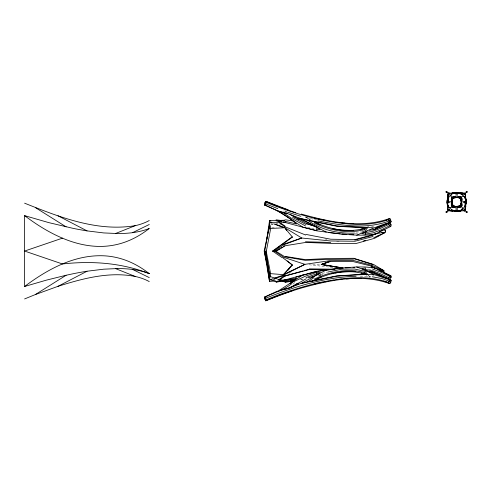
<?xml version="1.0" encoding="UTF-8"?>
<svg xmlns="http://www.w3.org/2000/svg" width="492" height="492" viewBox="0 0 492 492"><rect width="100%" height="100%" fill="white"/><g stroke="black" fill="none" stroke-linecap="round" stroke-linejoin="round"><path stroke-width="0.37" stroke-dasharray="2.46 1.84" d="M292.955 284.173L295.797 281.596M289.554 273.343L290.87 272.593M318.748 276.264L320.661 275.188L319.898 274.081M367.469 226.972L368.809 226.271M272.925 279.893L274.284 279.278M273.73 279.782L275.126 279.235M371.349 227.052L374.812 225.834M272.107 279.019L273.552 278.509M273.349 223.848L270.459 224.795L273.398 223.934M272.101 279.142L273.54 278.718M300.661 279.561L303.669 279.019L300.741 279.431M322.143 273.3L327.377 272.433M318.398 275.102L322.992 274.671M271.787 227.538L276.197 227.15M320.101 274.77L323.084 274.567M360.249 276.855L367.586 276.473L370.218 277.291M355.169 233.577L358.176 233.546M355.98 232.04L361.946 231.99M312.728 264.37L320.151 264.401M336.676 241.695L339.664 241.744M371.989 269.739L373.483 269.813M362.346 230.889L363.779 230.963M318.533 275.059L320.661 275.188M362.266 231.117L363.68 231.246M368.6 269.099L370.808 269.333M309.074 264.764L335.439 267.777M362.475 231.006L363.785 231.191M325.655 230.994L327.155 231.24M306.295 217.175L308.318 218.171L316.405 219.826M324.831 238.897L327.032 239.352M307.291 227.156L313.785 228.749M372.733 275.557L374.123 276.043M275.846 223.153L280.766 225.065M368.367 275.643L371.577 277.316M368.139 275.502L371.491 277.26M305.544 217.083L310.169 219.69M305.397 217.009L309.843 219.53M308.318 218.171L310.71 219.727M285.071 210.853L286.922 212.064M286.959 212.304L283.847 210.238L284.007 211.714M366.614 275.471L367.586 276.473"/><path stroke-width="0.74" d="M447.597 204.094L447.603 202.87M465.666 201.08L465.5 198.829M451.441 199.463L451.324 198.528M461.945 205.422L461.822 204.487L461.957 205.988M447.781 200.754L447.794 199.672M465.475 204.285L465.481 203.202M281.283 281.16L276.067 282.291L276.627 281.658L286.59 279.468L316.707 271.27L341.749 267.949L356.688 266.959L365.002 266.959L374.609 267.906L390.617 275.612L391.115 276.178L391.029 277.463L389.258 279.61L388.76 279.044L388.846 277.759L380.857 273.915L373.034 270.895L365.55 269.524L365.433 267.968L361.915 268.478L367.124 271.03L390.703 279.677L391.171 280.502L390.814 282.045L390.021 283.355L389.172 283.49C360.79 273.331 329.4 280.219 301.264 288.072C289.185 291.645 277.42 296.252 265.705 300.79L264.382 298.103L264.395 297.143L277.383 291.104M266.16 300.729L265.594 298.257L264.85 297.082L264.395 297.143M457.234 207.981L457.216 209.875M451.342 205.779L451.299 204.155M461.92 198.178L461.963 199.795M447.898 208.915L447.228 203.879M465.371 195.035L466.188 201.978M448.833 201.437L447.868 200.613L448.686 196.849M464.436 202.519L465.401 203.344L465.045 205.656M451.508 204.408L452.228 198.885L453.47 197.839L455.469 197.698M461.76 199.543L461.041 205.072L459.792 206.111L457.794 206.259M452.265 202.058L452.166 204.303L452.646 206.105M460.998 201.898L461.096 199.654L460.623 197.845M456.035 195.435L456.053 194.076M451.435 201.984L451.988 198.707M461.834 201.972L461.275 205.25M367.124 231.092L361.915 233.638L365.433 234.149L365.55 232.593L373.034 231.228L380.857 228.208L388.846 224.358L388.76 223.079L389.258 222.507L391.029 224.66L391.115 225.939L390.617 226.505L374.769 234.253L365.002 235.164L356.688 235.158L341.749 234.167L316.707 230.846L283.607 222.089M447.794 196.622C448.144 194.297 447.271 192.673 447.904 195.232M448.218 202.759L447.683 201.978L448.175 201.16L447.941 199.623L448.913 196.898M465.045 202.759L465.321 204.328L464.35 207.058M465.364 208.719C465.992 211.283 465.118 209.66 465.469 207.329M447.056 200.084L447.456 205.693M466.207 203.866L465.807 198.264M447.898 195.035L447.425 198.19M465.371 208.915L465.838 205.761L465.168 209.205M270.243 277.051L270.618 273.638L266.19 251.061M447.388 200.195L447.246 203.743L448.058 206.966M465.875 203.762L466.016 200.213L464.553 196.326M452.443 199.893L452.56 198.952M460.709 204.998L460.819 204.063M455.106 196.757L453.562 197.034L455.303 196.597M457.96 207.353L459.706 206.917L458.163 207.193M451.305 200.73L451.471 199.549M461.797 204.408L461.963 203.227M266.246 242.71L269.53 220.687L284.382 220.256M451.312 199.445L451.761 197.157L446.484 191.825M461.951 204.506L461.502 206.8L466.785 212.126M447.4 198.122L448.095 194.746M447.16 192.144L447.025 191.388L446.041 191.388L445.912 192.144L446.533 192.55M466.108 211.806L466.238 212.562L467.222 212.562L467.357 211.806L466.73 211.406M268.65 230.982L269.327 227.261M266.369 251.061L270.692 228.46L270.317 225.754M270.932 221.234L269.53 220.687L269.733 225.035L264.173 251.061L269.733 277.088L269.524 281.43L275.428 280.944M452.406 199.93L452.972 198.356M460.856 204.026L460.297 205.595L458.839 206.148M389.172 283.49L388.705 282.666L389.061 281.123L389.855 279.807L390.703 279.677M448.446 210.76C447.308 211.455 451.822 210.398 449.128 210.594M464.817 193.196C465.955 192.495 461.447 193.553 464.134 193.356M458.925 207.034L457.701 207.206M447.646 198.59L446.982 201.978L447.529 205.508M465.617 205.367L466.287 201.978L465.204 196.991M447.246 200.213L447.794 198.663M465.469 205.287L466.016 203.743M453.187 207.286L454.19 206.984L452.868 206.978M460.395 196.972L459.079 196.966L460.082 196.665M285.262 221.326L296.528 223.989C287.285 215.551 275.883 209.764 264.395 204.973L264.96 202.501L265.705 201.326L266.16 201.394L288.091 209.801M264.395 204.973L264.85 205.041L265.594 203.866L266.16 201.394M264.85 205.041L277.98 210.933L287.211 213.442L300.987 218.645L307.967 220.453L336.836 226.24L367.419 228.06L365.089 230.736L364.67 229.364L365.15 228.153C348.139 233.319 329.843 229.389 314.173 221.837M457.173 194.174L457.997 193.208L460.309 193.565M452.954 210.385L455.278 210.742L456.09 209.776M447.855 196.296L448.858 194.205M464.405 209.752L465.414 207.661M317.119 227.144L316.497 229.746L320.187 229.457L311.983 224.684L298.761 218.38M451.158 194.598L450.979 195.576M462.111 209.358L462.283 208.374M269.542 276.996L269.868 276.399L265.551 251.061L269.942 279.776L276.141 281.442L295.452 279.573M266.172 202.353C283.054 209.407 300.532 214.906 318.269 219.346C341.171 223.829 366.251 227.987 388.705 219.457L389.172 218.632L390.021 218.762L391.171 221.621L390.703 222.445L376.054 227.784M388.846 277.759L390.617 275.612M455.266 193.208L456.631 192.526L458.415 192.735M457.997 210.742L456.631 211.425L454.848 211.222M460.297 205.558C461.453 203.184 461.601 200.084 460.936 197.556M448.483 197.446L449.547 196.265M464.78 206.511L463.722 207.685M447.868 200.613L447.185 201.978L447.868 203.344M465.401 203.344L466.084 201.978L465.401 200.613M273.115 251.061L292.414 237.089L291.916 237.021L272.58 251.061L276.412 251.061L285.397 245.692L305.753 242.427L330.888 243.386L355.605 243.638L374.683 238.269L384.75 232.704L385.568 231.769L385.562 230.434L384.418 229.469M283.669 274.388L291.916 265.096L292.433 265.053L283.669 274.388L283.792 274.985L285.255 273.349M288.177 270.083L289.148 268.995M465.094 202.79L465.58 201.978L465.045 201.191M446.484 212.126L451.81 206.849L451.767 203.264L452.419 199.002L453.581 197.968L455.457 197.772M466.785 191.825L461.453 197.107L461.496 200.687L460.85 204.955L459.688 205.982L457.806 206.179M457.443 193.516L456.631 193.03L455.844 193.565M455.82 210.435L456.631 210.927L457.419 210.392M290.009 283.675L296.528 278.128L279.905 280.84M132.594 232.679A67.656 36.414 5.9 0 1 117.748 233.54L103.707 232.931L87.047 230.889A174.598 93.972 5.9 0 1 72.908 228.313L48.788 222.624L24.6 215.637L24.6 286.479C47.804 269.038 75.602 253.927 105.534 255.895A71.432 68.308 -5.9 0 1 121.579 258.872C131.665 261.922 141.001 267.15 149.26 273.644A132.157 106.709 1.3 0 0 129.445 267.396C107.564 262.088 84.753 261.498 62.441 263.964L24.6 251.061L62.441 238.159C76.617 244.161 92.17 247.611 107.6 246.043A71.438 68.314 5.9 0 0 121.499 243.269C131.61 240.225 140.976 234.992 149.26 228.479A54.409 29.28 5.9 0 1 132.569 232.648L149.26 224.506M461.76 209.924L462.849 209.131M280.219 279.339L286.27 275.219M278.521 279.813L285.065 275.335L274.979 278.294M264.85 297.082C274.026 292.777 283.952 290.028 291.897 283.54M303.386 274.616L277.98 291.19L287.211 288.675L300.987 283.478L307.967 281.664L313.902 277.66M465.254 194.475C464.608 197.003 466.644 192.809 465.149 193.78M448.015 209.475C448.212 206.788 447.154 211.302 447.849 210.164M289.456 288.164L306.252 278.755M312.5 281.227C328.219 272.974 347.334 268.54 364.689 274.099M291.854 286.818L297.506 283.244M276.037 251.055L279.69 248.761M280.901 247.999L282.119 247.236M283.337 246.467L284.548 245.705M24.6 298.939L35.326 294.567L66.131 275.249L72.908 273.798A174.598 93.972 -5.9 0 1 87.041 271.227L103.707 269.185L117.754 268.558M451.164 194.199L454.848 192.735L450.986 194.057M457.419 193.565L458.987 193.288L462.837 194.893M451.551 209.697L454.282 210.668L455.844 210.392M462.099 209.752L458.415 211.222L462.283 209.9M379.086 232.052L382.37 230.139M311.983 277.439L320.187 272.66L316.497 272.371L305.532 276.141L290.846 282.974M461.711 209.697L462.837 209.057M377.69 236.16L379.006 235.428M382.942 233.233L385.568 231.769M374.572 233.891L373.268 234.604L354.793 239.629L330.71 239.217L305.969 234.42M376.232 233.436L372.881 235.25L354.769 240.041M326.098 270.053L300.987 283.478L336.836 276.153L356.03 274.88L373.213 274.321L389.855 279.807M390.703 222.445L389.855 222.316C378.397 225.723 367.702 230.619 356.688 235.158M35.326 294.567L58.025 286.313L87.047 271.233M274.278 278.257L284.388 274.721L304.929 264.345L329.499 260.723L353.133 260.409L371.847 265.286L383.908 270.637L384.049 272.279L383.323 272.082M457.406 193.417L457.997 193.208M455.266 210.742L455.863 210.533M388.76 223.079L380.722 226.972L372.795 230.022M387.235 223.491L373.686 229.684L369.443 230.293M390.617 226.505L389.664 225.742L381.484 229.69L373.385 232.784L365.433 234.149M283.896 274.351L304.929 264.345L283.816 257.365L274.382 251.068L283.798 244.776L301.774 238.023L330.599 240.975L354.947 241.246L373.041 236.486M388.225 224.217L390.211 223.276M313.472 280.563L321.479 276.812M389.067 225.57L391.029 224.66M373.822 237.685L384.75 232.704L381.94 232.261M452.505 197.987L454.307 197.513L456.551 197.612M460.764 205.963L458.956 206.443L456.711 206.345M453.298 193.313L451.244 194.383L450.973 195.349M459.965 210.637L462.019 209.574L462.289 208.608M298.761 283.736L287.383 288.601L283.287 289.407M447.941 202.606L448.452 202.39M464.811 201.56L465.327 201.351M265.594 298.257C294.468 286.651 324.794 277.144 356.116 276.264M265.705 300.79L278.909 295.317L287.193 292.463M374.326 268.017L371.196 266.067L352.93 261.535L330.224 261.59L321.633 264.407L327.869 261.873M264.382 298.103L265.686 297.574M264.96 299.616L266.277 299.087M266.172 299.769C283.054 292.715 300.532 287.211 318.269 282.771C341.171 278.288 366.251 274.13 388.705 282.666M115.448 233.546L135.232 225.662C97.022 231.984 59.538 217.113 24.6 203.184M314.542 278.902C330.064 271.879 347.936 267.753 364.67 272.759L366.048 274.198M452.209 197.667C454.743 197.009 457.843 197.157 460.217 198.307L460.838 200.804M461.053 206.283C458.507 206.947 455.407 206.788 453.015 205.638L452.425 203.153M454.995 196.96L455.567 196.751M389.172 218.632C360.79 228.792 329.4 221.898 301.264 214.051M384.467 220.791L390.021 218.762M389.855 222.316L389.061 221C366.399 229.623 341.085 225.404 317.961 220.902M451.644 193.405L456.631 192.323L460.02 192.993M388.723 220.834L390.814 220.078M461.619 210.551L456.631 211.628L453.243 210.963M389.08 222.378L391.171 221.621M287.882 292.223L292.931 290.403M306.055 277.593L316.584 273.89L318.57 274.001M272.107 279.019L269.942 279.776L271.381 279.351M343.053 268.3L321.184 264.462L329.904 261.473M282.605 244.536L301.774 238.023L284.388 227.433L274.997 224.124M453.562 197.034L454.411 196.751M458.851 207.206L459.706 206.917M58.025 286.313C82.754 278.515 109.218 271.381 135.232 276.455A51.439 33.524 -7.9 0 1 149.26 281.578M280.581 221.486L285.643 219.832L293.171 220.982M24.6 286.479L46.205 280.188L66.131 275.249M360.273 229.469L365.396 227.901M295.692 277.211L316.325 271.615M363.526 240.945L365.691 240.317M308.09 277.851L313.964 276.203M284.96 275.969L303.133 270.907M304.585 270.502L308.945 269.29M285.422 275.864L309.579 269.475L330.667 269.696M454.423 197.802L452.966 198.393C451.81 200.767 451.668 203.866 452.326 206.4M453.243 192.993L456.631 192.421M460.02 210.963L456.631 211.535M313.945 284.228L318.306 283.158M374.769 234.253L382.444 232.384L384.75 232.704M381.564 270.403L382.272 270.231M381.245 271.399L378.858 270.108L382.512 270.969L383.908 270.637L373.619 264.499L353.76 258.3L329.622 258.454L305.421 259.622L285.385 256.43M463.034 196.326L464.011 196.499M450.235 207.63L449.251 207.452M452.917 192.803L458.526 192.403M460.346 211.154L454.743 211.554M364.67 229.364C347.936 234.37 330.064 230.244 314.542 223.214M327.906 272.021L341.817 269.179L354.566 269.013L365.089 271.387L367.419 274.062L336.836 275.877L307.967 281.664M319.763 282.875L323.416 282.168M324.874 281.885L328.521 281.178M332.168 280.471L333.631 280.188M293.152 280.926L285.643 282.291L280.741 280.68M466.73 192.55L467.357 192.144L467.222 191.388L466.238 191.388L466.108 192.144M446.533 211.406L445.912 211.806L446.041 212.562L447.025 212.562L447.16 211.806M452.972 193.196L453.999 193.024M452.972 193.012L454.122 192.827M454.128 192.673L449.694 193.239M453.101 192.876L456.631 192.526L457.954 193.141M317.752 271.326L338.041 268.546M276.141 281.442L278.398 281.08M331.891 273.521L333.342 273.3M334.794 273.072L342.045 271.947L355.851 271.553M283.675 221.886L285.932 222.243L269.942 222.347L264.727 251.061L269.868 276.399L285.305 281.756L288.976 281.203M290.446 280.981L292.654 280.649M460.641 196.652L459.147 196.788M452.622 207.304L454.122 207.169M373.686 229.684L375.87 229.389M363.059 269.844L365.55 269.524M463.261 196.32L464.227 196.591L465.297 198.645M450.002 207.636L449.036 207.36L447.972 205.312M339.517 268.386L341.737 268.146M285.305 281.756L294.025 280.858M451.761 197.157L458.728 197.477L460.266 198.221L460.807 199.801M461.502 206.8L454.54 206.474L452.997 205.73L452.462 204.149M282.07 280.397L285.76 280.089M449.411 201.425L450.629 201.369M463.175 202.575L463.851 202.526M345.501 267.9L350.027 267.617M353.041 267.42L354.548 267.328M454.448 196.646L452.831 196.683M458.815 207.31L460.432 207.267M338.81 279.388L341.866 279.198M346.454 278.921L349.511 278.73M353.336 278.503L361.602 278.312M270.612 228.485L283.884 227.784L274.124 223.977M464.534 201.394L462.64 201.369M448.729 202.556L450.088 202.575M285.932 279.88L295.446 279.511M452.904 196.837L453.587 196.831M459.676 207.12L460.364 207.114M454.325 193.135L455.407 193.128M353.527 259.161L329.505 259.382L305.181 260.317L284.843 256.799L275.668 251.061M273.484 251.055L272.58 251.061L282.045 257.623M457.855 193.128L458.938 193.135M354.566 233.11C338.293 233.798 321.35 229.985 307.967 220.453M309.259 268.872L334.542 269.21M463.575 210.711L456.631 211.425L455.309 210.81M353.551 230.502L342.045 230.176L332.617 228.712M305.483 241.757L330.753 242.476M373.213 227.802L336.836 225.969L300.987 218.645L326.098 232.07M454.202 196.849L459.725 197.569L460.77 198.817L460.912 200.816M459.067 207.101L453.538 206.382L452.499 205.139L452.351 203.141M341.866 222.919L344.923 223.11M349.511 223.386L353.336 223.62M341.737 233.977L346.257 234.266M349.271 234.456L353.797 234.745M456.625 196.775L459.903 197.335M456.637 207.175L453.36 206.622M461.988 193.141L463.378 193.245M449.891 210.705L451.281 210.81M284.388 274.721L270.692 273.663M369.375 271.91L374.713 272.371L369.437 271.824M463.575 193.239L460.42 192.772M449.694 210.711L452.849 211.185M328.447 232.532L340.255 233.817M458.716 197.79L459.657 197.901M453.612 206.05L454.546 206.166L453.052 205.644M276.092 219.832L282.531 220.644M363.68 232.353L365.55 232.593M367.542 271.529L373.625 272.347L387.235 278.632M457.88 196.646L459.061 196.812M454.202 207.138L455.383 207.304M459.165 196.659L461.453 197.107M454.104 207.298L451.81 206.849M460.487 192.741L463.864 193.442M449.405 210.514L452.781 211.209M281.418 221.523L276.153 220.687L281.375 221.671M321.184 264.462L342.85 267.949M321.633 264.407L342.002 267.845M365.095 270.741L372.795 272.101L380.722 275.151L388.76 279.044M372.223 276.762L382.179 278.607L389.061 281.123M318.306 218.965L321.952 219.672M323.416 219.955L327.063 220.662M330.71 221.369L332.168 221.652M303.386 227.501L277.98 210.933L283.287 212.71L287.383 213.516M458.679 197.753L460.254 198.313M279.407 279.413L283.872 280.489M314.671 218.067L316.854 218.608M304.179 227.513L317.045 230.68M306.621 223.86L314.695 226.123M279.265 279.936L281.467 280.594M283.663 281.252L285.864 281.91M383.594 229.844L385.562 230.434M354.178 258.761L372.825 264.462M361.005 272.875L363.932 273.773M287.642 212.169L300.901 216.326M374.609 267.906L381.029 270.102M279.597 207.04L295.815 212.759M316.393 226.892L306.252 223.362L291.854 215.299M272.107 223.11L269.942 222.347L271.332 222.888M458.396 192.593L459.946 193.141M453.323 210.816L454.866 211.363M389.08 279.745L391.171 280.502M388.723 281.283L390.814 282.045M383.772 281.08L390.021 283.355M277.789 208.663L265.594 203.866M373.385 269.339L381.484 272.427L389.664 276.381M356.688 266.959L366.03 270.569L373.213 274.321M305.68 235.022L285.126 226.818L279.148 222.735M115.448 268.577L135.232 276.455M264.96 202.501L266.277 203.036M264.382 204.014L265.686 204.543M265.705 201.326L278.251 206.529M62.441 238.159C48.88 232.408 36.34 224.487 24.6 215.637M389.719 276.855L391.029 277.463M314.136 221.867L320.144 224.684M384.375 272.998L391.115 276.178M462.314 193.196L464.405 194.205M448.858 209.752L450.949 210.754M117.748 268.577A67.656 36.414 -5.9 0 1 132.594 269.438L149.26 277.611M58.025 215.803L87.047 230.889M292.654 217.347L306.055 224.53M305.532 225.982L291.897 218.583L283.287 212.71M35.326 207.556L66.131 226.873M293.736 216.492L295.624 217.685M296.879 218.479L298.767 219.666M461.164 193.83L462.345 194.887M452.099 210.127L450.924 209.063M313.096 221.277L314.296 222.058M371.337 265.852L375.033 268.281M290.077 214.371L292.574 216.019M280.87 223.202L285.053 226.154M282.617 257.599L292.433 265.053M287.131 260.908L291.959 264.708M382.512 270.969L384.049 272.279M285.754 229.297L286.731 230.385M284.388 227.433L292.414 237.089M464.411 196.511L465.875 200.195L465.617 198.59M448.858 207.446L447.388 203.762L448.71 207.624M388.846 224.358L389.664 225.742M269.542 225.127L269.868 225.723M465.192 202.747L465.463 203.301M447.8 200.656L448.077 201.203M317.119 274.973L316.497 272.371M371.196 266.067L372.026 267.999M456.004 193.282L456.219 193.799M457.05 210.158L457.259 210.668M364.67 272.759L365.15 273.97M371.442 266.141L372.149 268.035M461.65 200.336L461.859 200.908M464.817 210.76L465.026 211.203L463.236 210.57L464.436 210.92L464.067 210.318M448.446 193.196L448.243 192.747L450.032 193.381L448.833 193.03L449.196 193.633M447.646 205.367L447.074 201.978M461.047 199.617L461.219 200.342M388.705 219.457L389.061 221M264.358 251.061L269.524 281.43L267.599 268.521M462.013 200.65L461.767 198.245M451.256 203.307L451.404 204.192M465.327 196.732L465.506 197.784M447.671 205.638L447.935 207.224M465.69 198.891L465.875 200.041M451.305 197.968L451.404 198.67M457.179 194.758L457.228 195.435M456.084 209.198L456.029 207.981M461.195 203.51L461.213 204.272M465.475 199.672L465.481 200.754M447.781 203.202L447.794 204.285M149.26 220.539A51.439 33.524 7.9 0 1 135.232 225.668M132.569 269.468A54.409 29.28 -5.9 0 1 149.285 273.626"/></g></svg>
